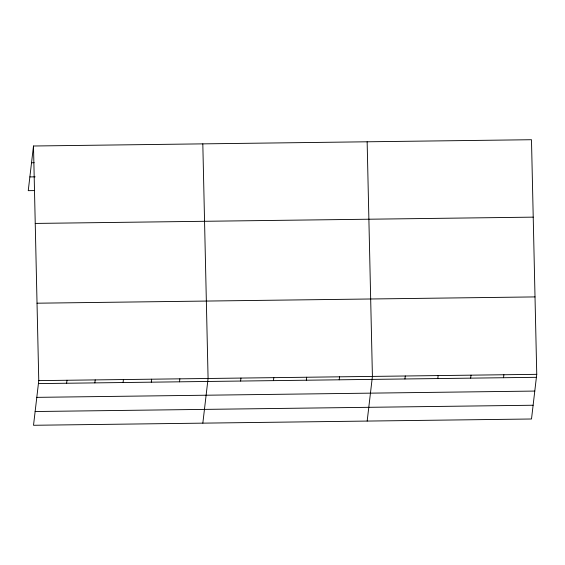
<?xml version="1.0" encoding="UTF-8"?>
<svg xmlns="http://www.w3.org/2000/svg" width="565" height="565" viewBox="0 0 565 565"><rect width="100%" height="100%" fill="white"/><g stroke="black" fill="none" stroke-linecap="round" stroke-linejoin="round"><path stroke-width="0.85" d="M33.497 146.003L38.766 380.619L33.519 425.283L531.503 418.997L536.75 374.334L531.481 139.717L33.497 146.003L28.25 190.666L34.423 190.589M66.635 383.247L66.988 380.266M94.856 382.886L95.203 379.906M123.071 382.533L123.424 379.553M151.293 382.173L151.646 379.193M179.515 381.82L179.861 378.84M202.835 423.143L208.082 378.479L202.814 143.87M240.598 381.05L240.951 378.07M273.467 380.633L273.813 377.653M306.329 380.217L306.682 377.236M339.198 379.807L339.551 376.82M367.172 421.066L372.413 376.41L367.144 141.794M404.936 378.974L405.282 375.993M437.797 378.557L438.15 375.577M470.666 378.147L471.019 375.16M503.535 377.731L503.881 374.75M31.527 162.741L34.175 162.706M29.867 176.916L35.157 176.845M35.235 223.429L533.219 217.144M37.029 303.2L535.013 296.915M38.766 380.619L536.75 374.334M38.42 383.6L536.397 377.314M36.803 397.357L534.787 391.072M35.136 411.525L533.12 405.239"/></g></svg>
